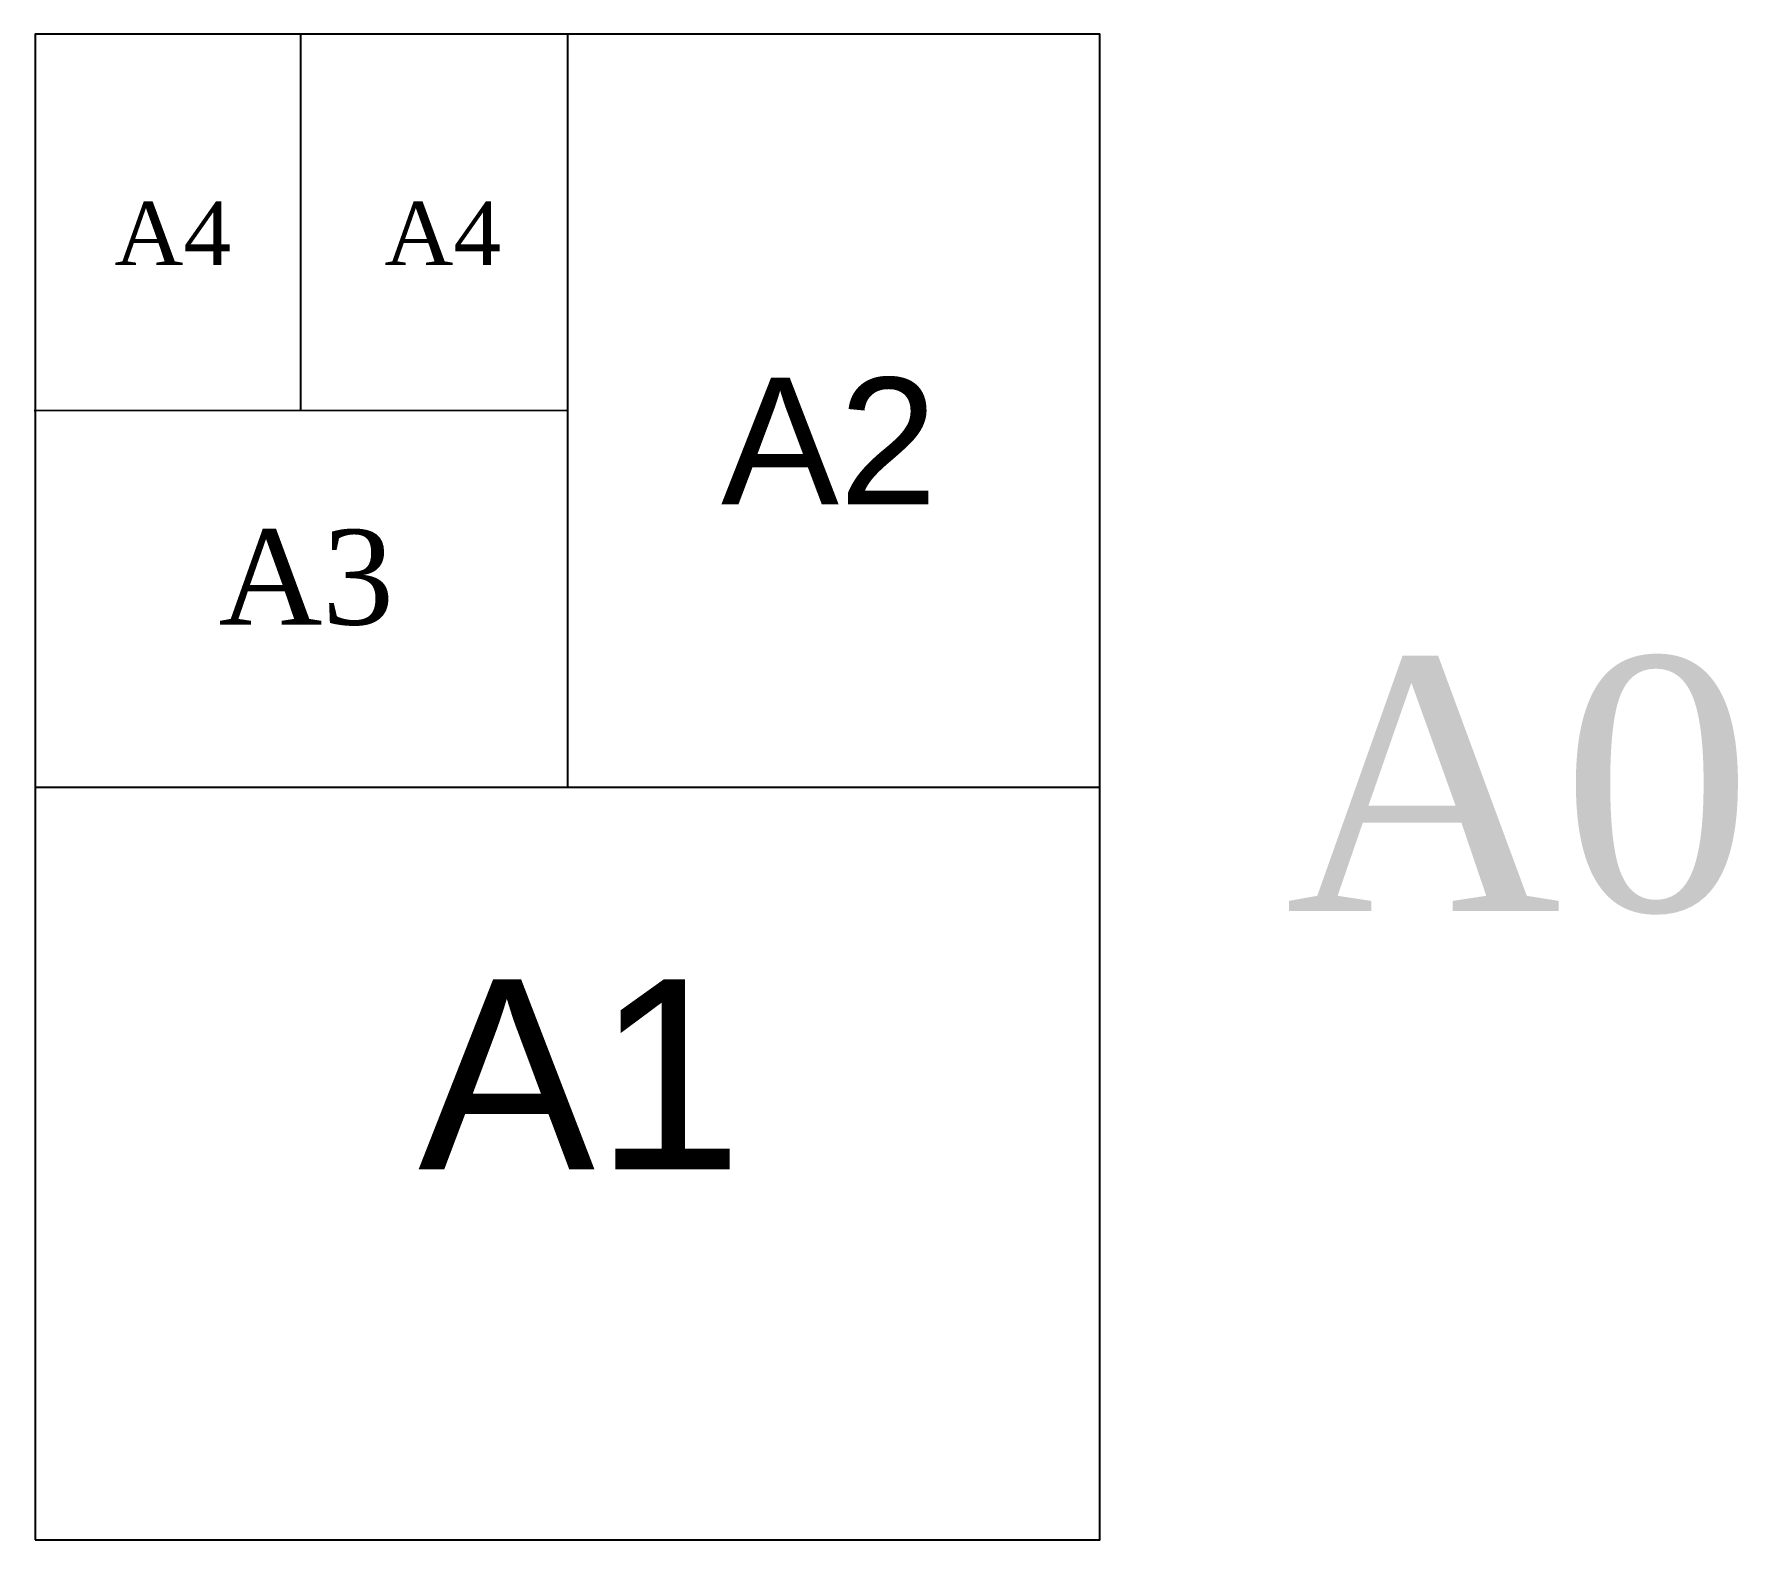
# Model space of a CAD drawing. Header units: millimetres. Extents: x 754 to 2100, y 827 to 2016.
import ezdxf

# ---------------------------------------------------------------- set-up
doc = ezdxf.new("R2010")
doc.units = ezdxf.units.MM
doc.styles.get("Standard").update_dxf_attribs({"font": 'arial.ttf'})

msp = doc.modelspace()

# ---------------------------------------------------------------- linework, layer by layer
for p, q in [((964.8, 1718.6), (964.8, 2016)), ((1175.5, 2016), (1175.5, 1421.5)), ((1175.5, 1718.8), (754.1, 1718.5)), ((755, 1421.5), (1596, 1421.5))]:
    msp.add_line(p, q)
msp.add_lwpolyline([(755, 827), (1596, 827), (1596, 2016), (755, 2016)], close=True)

# ---------------------------------------------------------------- texts
at = {"attachment_point": 1}
for s, width, insert, char_height in [('{\\fTimes New Roman|b0|i0|c0|p18;A4}', 80.778, (817.5, 1883.6), 50), ('{\\fTimes New Roman|b0|i0|c0|p18;A4}', 80.778, (1030.7, 1883.6), 50), ('A2', 178.741, (1296.7, 1744.7), 100), ('{\\fTimes New Roman|b0|i0|c0|p18;A3}', 178.187, (899.9, 1624.8), 75), ('{\\fTimes New Roman|b0|i0|c0|p18;A0}', 413.074, (1742.3, 1523.7), 200), ('A1', 251.697, (1057.4, 1269.6), 150)]:
    msp.add_mtext_dynamic_manual_height_columns(s, width=width, gutter_width=12.5, heights=[0], dxfattribs=dict(at, insert=insert, char_height=char_height))

doc.saveas('drawing.dxf')
